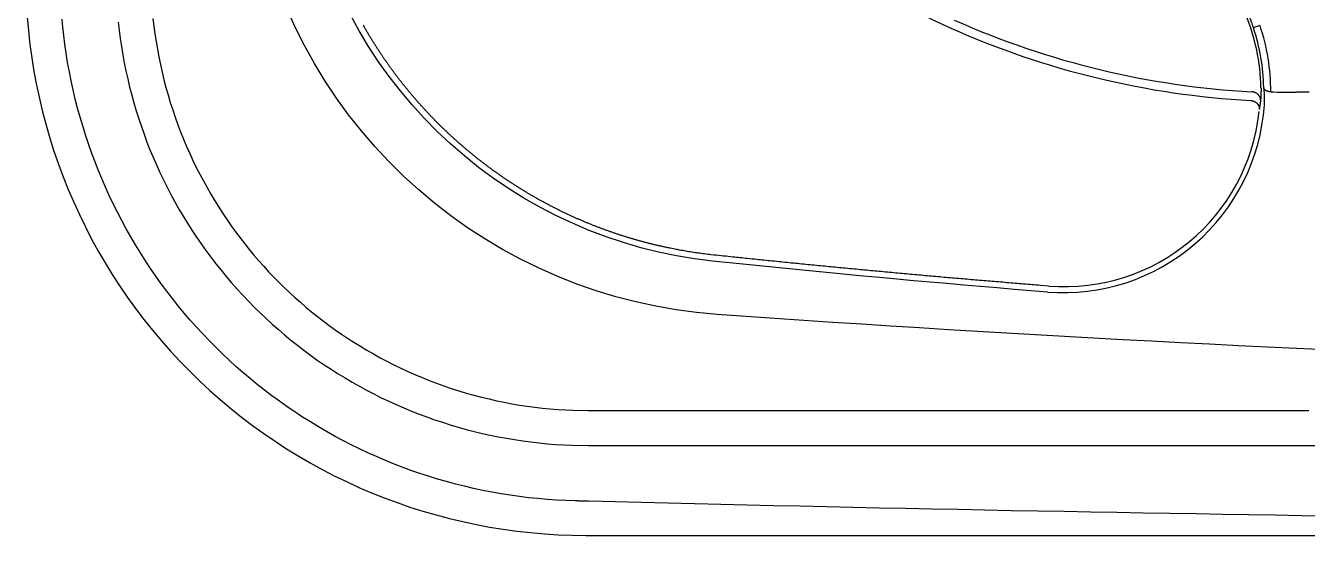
# Model space of a CAD drawing. Extents: x 403 to 503, y 484 to 637.
# Drawn here: x 403.02 to 430.47, y 500.65 to 511.57 of the extents above; entities that cross this region are included whole.
import ezdxf

# ---------------------------------------------------------------- set-up
doc = ezdxf.new("R2010")
doc.units = 0
doc.header["$MEASUREMENT"] = 0
doc.layers.add('1', color=4, linetype='Continuous')
doc.layers.add('SPA', color=2, linetype='Continuous')

# ---------------------------------------------------------------- blocks, each defined once
blk = doc.blocks.new('L548')
at = {"layer": '1', "color": 3, "linetype": 'Continuous'}
for points in [[(-1.939, -6.849), (-2.006, -6.842, -0.001709), (-2.073, -6.834, -0.00171), (-2.14, -6.825, -0.001709), (-2.207, -6.817, -0.001708), (-2.274, -6.807, -0.001707), (-2.341, -6.798, -0.001707), (-2.408, -6.788, -0.001706), (-2.475, -6.777, -0.001705), (-2.541, -6.766, -0.001705), (-2.608, -6.755, -0.001705), (-2.674, -6.743, -0.001704), (-2.741, -6.73, -0.001704), (-2.807, -6.717, -0.001704), (-2.873, -6.704, -0.001704), (-2.94, -6.69, -0.001704), (-3.006, -6.676, -0.001704), (-3.072, -6.661, -0.001704), (-3.137, -6.646, -0.001705), (-3.203, -6.631, -0.001705), (-3.269, -6.615, -0.001706), (-3.334, -6.598, -0.001706), (-3.4, -6.581, -0.001707), (-3.465, -6.564, -0.001707), (-3.53, -6.546, -0.001708), (-3.595, -6.528, -0.001709), (-3.66, -6.509, -0.00171), (-3.725, -6.49, -0.00171), (-3.79, -6.47, -0.00171), (-3.854, -6.45, -0.00171), (-3.919, -6.43, -0.00171), (-3.983, -6.409, -0.001711), (-4.047, -6.388, -0.001711), (-4.111, -6.366, -0.001712), (-4.175, -6.343, -0.001712), (-4.238, -6.321, -0.001713), (-4.302, -6.298, -0.001714), (-4.365, -6.274, -0.001715), (-4.428, -6.25, -0.001716), (-4.491, -6.226, -0.001717), (-4.554, -6.201, -0.001718), (-4.617, -6.175, -0.001719), (-4.679, -6.15, -0.00172), (-4.741, -6.123, -0.001722), (-4.804, -6.097, -0.001723), (-4.866, -6.07, -0.001725), (-4.927, -6.042, -0.001726), (-4.989, -6.014, -0.001728), (-5.05, -5.986, -0.00173), (-5.111, -5.957, -0.001732), (-5.172, -5.928, -0.001733), (-5.233, -5.899, -0.001732), (-5.294, -5.869, -0.001729), (-5.354, -5.838, -0.001727), (-5.414, -5.807, -0.001724), (-5.474, -5.776, -0.001722), (-5.534, -5.744, -0.00172), (-5.593, -5.712, -0.001718), (-5.652, -5.68, -0.001716), (-5.711, -5.647, -0.001714), (-5.77, -5.613, -0.001712), (-5.829, -5.58, -0.00171), (-5.887, -5.546, -0.001709), (-5.945, -5.511, -0.001707), (-6.003, -5.476, -0.001706), (-6.061, -5.441, -0.001705), (-6.118, -5.405, -0.001704), (-6.175, -5.369, -0.001703), (-6.232, -5.332, -0.001702), (-6.289, -5.296, -0.001701), (-6.345, -5.258, -0.0017), (-6.401, -5.221, -0.0017), (-6.457, -5.183, -0.001699), (-6.513, -5.144, -0.001699), (-6.568, -5.105, -0.001698), (-6.623, -5.066, -0.001698), (-6.678, -5.027, -0.001698), (-6.732, -4.987, -0.001698), (-6.786, -4.946, -0.001698), (-6.84, -4.906, -0.001698), (-6.894, -4.865, -0.001698), (-6.948, -4.823, -0.001698), (-7.001, -4.782, -0.001698), (-7.054, -4.739, -0.001699), (-7.106, -4.697, -0.001699), (-7.158, -4.654, -0.0017), (-7.21, -4.611, -0.001701), (-7.262, -4.567, -0.001702), (-7.313, -4.523, -0.001703), (-7.364, -4.479, -0.001704), (-7.415, -4.435, -0.001705), (-7.466, -4.39, -0.001706), (-7.516, -4.344, -0.001707), (-7.566, -4.299, -0.001709), (-7.615, -4.253, -0.001711), (-7.664, -4.206, -0.001712), (-7.713, -4.16, -0.001714), (-7.762, -4.113, -0.001716), (-7.81, -4.065, -0.001718), (-7.858, -4.018, -0.00172), (-7.906, -3.97, -0.001721), (-7.953, -3.921, -0.001721), (-8, -3.873, -0.001719), (-8.046, -3.824, -0.001718), (-8.092, -3.775, -0.001717), (-8.138, -3.725, -0.001716), (-8.184, -3.675, -0.001715), (-8.229, -3.625, -0.001715), (-8.274, -3.574, -0.001714), (-8.318, -3.523, -0.001714), (-8.363, -3.472, -0.001713), (-8.406, -3.421, -0.001713), (-8.45, -3.369, -0.001712), (-8.493, -3.317, -0.001712), (-8.536, -3.265, -0.001712), (-8.578, -3.212, -0.001712), (-8.62, -3.159, -0.001712), (-8.662, -3.106, -0.001712), (-8.703, -3.052, -0.001712), (-8.744, -2.999, -0.001713), (-8.784, -2.945, -0.001713), (-8.824, -2.89, -0.001713), (-8.864, -2.836, -0.001714), (-8.904, -2.781, -0.001715), (-8.943, -2.725, -0.001715), (-8.981, -2.67, -0.001717), (-9.02, -2.614, -0.001721), (-9.057, -2.558, -0.001723), (-9.095, -2.502, -0.001723), (-9.132, -2.446, -0.001723), (-9.169, -2.389, -0.001724), (-9.205, -2.332, -0.001725), (-9.241, -2.275, -0.001726), (-9.276, -2.217, -0.001726), (-9.312, -2.159, -0.001727), (-9.346, -2.101, -0.001729), (-9.381, -2.043, -0.001731), (-9.414, -1.985, -0.001731), (-9.448, -1.926, -0.001728)], [(9.777, -3.26), (9.777, -3.265, -0.000394), (9.777, -3.27, -0.000395), (9.778, -3.275, -0.000395), (9.778, -3.279, -0.000393), (9.778, -3.284, -0.000393), (9.778, -3.289, -0.000392), (9.778, -3.293, -0.000392), (9.778, -3.298, -0.000392), (9.778, -3.303, -0.000393), (9.778, -3.307, -0.000394), (9.778, -3.312, -0.000395), (9.778, -3.317, -0.000396), (9.778, -3.321, -0.000398), (9.778, -3.326, -0.000399), (9.778, -3.331, -0.000402), (9.778, -3.335, -0.000404), (9.778, -3.34, -0.000407), (9.778, -3.344, -0.000408), (9.777, -3.349, -0.000408), (9.777, -3.353, -0.000405), (9.777, -3.358, -0.000404), (9.777, -3.362, -0.000402), (9.777, -3.367, -0.000401), (9.777, -3.371, -0.0004), (9.777, -3.376, -0.0004), (9.777, -3.38, -0.000399), (9.777, -3.384, -0.000399), (9.777, -3.389, -0.000399), (9.776, -3.393, -0.000399), (9.776, -3.397, -0.0004), (9.776, -3.401, -0.000401), (9.776, -3.406, -0.000402), (9.776, -3.41, -0.000404), (9.776, -3.414, -0.000405), (9.776, -3.418, -0.000408), (9.775, -3.422, -0.00041), (9.775, -3.426, -0.000412), (9.775, -3.43, -0.000412), (9.775, -3.434, -0.000413), (9.775, -3.438, -0.000412), (9.775, -3.442, -0.000413), (9.774, -3.446, -0.000413), (9.774, -3.449, -0.000415), (9.774, -3.453, -0.000416), (9.774, -3.457, -0.000418), (9.774, -3.46, -0.00042), (9.773, -3.464, -0.000423), (9.773, -3.468, -0.000425), (9.773, -3.471, -0.000429), (9.773, -3.475, -0.000432), (9.772, -3.478, -0.000437), (9.772, -3.481, -0.00044), (9.772, -3.485, -0.000446), (9.772, -3.488, -0.00045), (9.772, -3.491, -0.000455), (9.771, -3.494, -0.000458), (9.771, -3.498, -0.000468), (9.771, -3.501, -0.000483), (9.771, -3.504, -0.000479), (9.77, -3.507, -0.000456), (9.77, -3.509, -0.000509), (9.77, -3.512, -0.000612), (9.77, -3.515, -0.000486), (9.769, -3.518, -0.000187), (9.769, -3.52, -0.000688), (9.769, -3.523, -0.001245), (9.768, -3.527, -0.000656), (9.768, -3.533, -0.000364)], [(9.553, -3.537), (9.556, -3.537, -0.002975), (9.558, -3.537, -0.002983), (9.561, -3.538, -0.002984), (9.564, -3.538, -0.002978), (9.566, -3.538, -0.002975), (9.569, -3.539, -0.002973), (9.571, -3.539, -0.002972), (9.574, -3.539, -0.00297), (9.577, -3.54, -0.002969), (9.579, -3.54, -0.002967), (9.582, -3.541, -0.002967), (9.584, -3.541, -0.002966), (9.587, -3.542, -0.002966), (9.59, -3.542, -0.002967), (9.592, -3.543, -0.002967), (9.595, -3.543, -0.002968), (9.597, -3.544, -0.00297), (9.6, -3.545, -0.002971), (9.602, -3.545, -0.002973), (9.605, -3.546, -0.002975), (9.607, -3.547, -0.002978), (9.61, -3.548, -0.002981), (9.612, -3.549, -0.002984), (9.615, -3.549, -0.002988), (9.617, -3.55, -0.002992), (9.62, -3.551, -0.002996), (9.622, -3.552, -0.003001), (9.625, -3.553, -0.003006), (9.627, -3.554, -0.003011), (9.629, -3.555, -0.003016), (9.632, -3.556, -0.003022), (9.634, -3.557, -0.00303), (9.636, -3.559, -0.003035), (9.639, -3.56, -0.003044), (9.641, -3.561, -0.003053), (9.643, -3.562, -0.003057), (9.646, -3.563, -0.003062), (9.648, -3.565, -0.003068), (9.65, -3.566, -0.003075), (9.652, -3.567, -0.003081), (9.655, -3.569, -0.003089), (9.657, -3.57, -0.003096), (9.659, -3.571, -0.003104), (9.661, -3.573, -0.003112), (9.663, -3.574, -0.00312), (9.665, -3.576, -0.003128), (9.667, -3.577, -0.003138), (9.67, -3.579, -0.003147), (9.672, -3.58, -0.003156), (9.674, -3.582, -0.003166), (9.676, -3.583, -0.003174), (9.678, -3.585, -0.003182), (9.68, -3.586, -0.003192), (9.681, -3.588, -0.0032), (9.683, -3.59, -0.003209), (9.685, -3.591, -0.003218), (9.687, -3.593, -0.003228), (9.689, -3.595, -0.003237), (9.691, -3.597, -0.003247), (9.693, -3.598, -0.003256), (9.694, -3.6, -0.003267), (9.696, -3.602, -0.003277), (9.698, -3.604, -0.003288), (9.699, -3.606, -0.003298), (9.701, -3.608, -0.00331), (9.703, -3.609, -0.00332), (9.704, -3.611, -0.003332), (9.706, -3.613, -0.003343), (9.707, -3.615, -0.003355), (9.709, -3.617, -0.003367), (9.71, -3.619, -0.003379), (9.712, -3.621, -0.003392), (9.713, -3.623, -0.003403), (9.714, -3.625, -0.003415), (9.716, -3.627, -0.003429), (9.717, -3.629, -0.003443), (9.718, -3.631, -0.003452), (9.72, -3.634, -0.003462), (9.721, -3.636, -0.003474), (9.722, -3.638, -0.003481), (9.723, -3.64, -0.003491), (9.724, -3.642, -0.003499), (9.725, -3.644, -0.003509), (9.727, -3.646, -0.003517), (9.728, -3.648, -0.003527), (9.729, -3.651, -0.003535), (9.73, -3.653, -0.003544), (9.73, -3.655, -0.003552), (9.731, -3.657, -0.003561), (9.732, -3.659, -0.003569), (9.733, -3.662, -0.003578), (9.734, -3.664, -0.003585), (9.735, -3.666, -0.003594), (9.735, -3.668, -0.003601), (9.736, -3.671, -0.003609), (9.737, -3.673, -0.003616), (9.737, -3.675, -0.003624), (9.738, -3.678, -0.00363), (9.739, -3.68, -0.003638), (9.739, -3.682, -0.003647), (9.74, -3.684, -0.00365), (9.74, -3.687, -0.003645), (9.74, -3.689, -0.003666), (9.741, -3.691, -0.003718), (9.741, -3.694, -0.003663), (9.742, -3.696, -0.003487), (9.742, -3.698, -0.00373), (9.742, -3.701, -0.004442), (9.742, -3.703, -0.003518), (9.742, -3.705, -0.000757), (9.743, -3.708, -0.0044), (9.743, -3.71, -0.015023), (9.743, -3.713, -0.001114), (9.743, -3.715, 0.042632), (9.743, -3.717, -0.015709), (9.743, -3.72, -0.146718), (9.74, -3.723, -0.065845), (9.736, -3.728, -0.024756)], [(9.768, -3.533), (9.768, -3.525, 0.014542), (9.767, -3.517, 0.013776), (9.766, -3.508, 0.013505), (9.765, -3.5, 0.013969), (9.763, -3.491, 0.01411), (9.761, -3.482, 0.014143), (9.758, -3.474, 0.014093), (9.754, -3.465, 0.014142), (9.75, -3.457, 0.014066), (9.745, -3.448, 0.014019), (9.74, -3.44, 0.013881), (9.734, -3.432, 0.01377), (9.728, -3.424, 0.013606), (9.721, -3.416, 0.013466), (9.714, -3.409, 0.013244), (9.707, -3.402, 0.012987), (9.699, -3.396, 0.012865), (9.69, -3.39, 0.012843), (9.682, -3.384, 0.012347), (9.673, -3.379, 0.011467), (9.664, -3.374, 0.012206), (9.654, -3.369, 0.013889), (9.644, -3.365, 0.010813), (9.635, -3.362, 0.004663), (9.627, -3.359, 0.014044), (9.616, -3.356, 0.023289), (9.599, -3.353, 0.01186), (9.578, -3.351, 0.006506)], [(9.768, -3.533), (9.767, -3.538, -0.000356), (9.767, -3.543, -0.000342), (9.766, -3.548, -0.000356), (9.766, -3.553, -0.000402), (9.765, -3.558, -0.000436), (9.765, -3.562, -0.000466), (9.764, -3.567, -0.000495), (9.763, -3.572, -0.000529), (9.763, -3.577, -0.000559), (9.762, -3.582, -0.000593), (9.762, -3.587, -0.000623), (9.761, -3.592, -0.000656), (9.76, -3.597, -0.000686), (9.76, -3.602, -0.00072), (9.759, -3.607, -0.00075), (9.758, -3.611, -0.000784), (9.758, -3.616, -0.000814), (9.757, -3.621, -0.000847), (9.756, -3.626, -0.000877), (9.755, -3.631, -0.000911), (9.755, -3.636, -0.000941), (9.754, -3.641, -0.000974), (9.753, -3.646, -0.001005), (9.752, -3.65, -0.001041), (9.751, -3.655, -0.001068), (9.751, -3.66, -0.001093), (9.75, -3.665, -0.001135), (9.749, -3.67, -0.001196), (9.748, -3.675, -0.001186), (9.747, -3.679, -0.001128), (9.746, -3.684, -0.00129), (9.745, -3.689, -0.001604), (9.744, -3.694, -0.001219), (9.743, -3.699, -0.000365), (9.742, -3.703, -0.001821), (9.741, -3.708, -0.00327), (9.739, -3.717, -0.001606), (9.736, -3.728, -0.000843)], [(5.232, -7.514), (5.053, -7.5, -0.000164), (4.873, -7.485, -0.000164), (4.694, -7.471, -0.000164), (4.515, -7.456, -0.000164), (4.335, -7.441, -0.000164), (4.156, -7.426, -0.000164), (3.976, -7.411, -0.000164), (3.797, -7.396, -0.000164), (3.617, -7.381, -0.000164), (3.438, -7.365, -0.000164), (3.259, -7.35, -0.000164), (3.079, -7.334, -0.000164), (2.9, -7.319, -0.000164), (2.72, -7.303, -0.000164), (2.541, -7.287, -0.000164), (2.362, -7.271, -0.000164), (2.182, -7.254, -0.000164), (2.003, -7.238, -0.000164), (1.824, -7.222, -0.000164), (1.644, -7.205, -0.000164), (1.465, -7.188, -0.000164), (1.286, -7.172, -0.000164), (1.107, -7.155, -0.000164), (0.927, -7.138, -0.000164), (0.748, -7.12, -0.000164), (0.569, -7.103, -0.000163), (0.39, -7.086, -0.000164), (0.211, -7.068, -0.000168), (0.031, -7.051, -0.000163), (-0.148, -7.033, -0.000152), (-0.326, -7.015, -0.000168), (-0.506, -6.997, -0.0002), (-0.691, -6.978, -0.000152), (-0.865, -6.961, -0.000052), (-1.021, -6.945, -0.000214), (-1.223, -6.924, -0.000369), (-1.533, -6.892, -0.00018), (-1.939, -6.849, -0.000096)]]:
    blk.add_lwpolyline(points, format="xyb", dxfattribs=at)
for centre, radius, start, end in [((11.908, 17.693), 21.547, 208.7255, 245.9669), ((10.552, 14.652), 18.029, 245.9669, 266.9015), ((5.565, -3.331), 4.213, 0.9665, 23.0833), ((10.552, 14.652), 18.217, 245.9669, 266.856), ((5.565, -3.331), 4.196, 265.4567, 353.9427)]:
    blk.add_arc(centre, radius, start, end, dxfattribs=at)
blk = doc.blocks.new('2010GRANDEE')
at = {"layer": 'SPA', "color": 3, "linetype": 'Continuous'}
for p, q in [((26.436, 10.922), (26.294, 10.874)), ((12.058, 1.926), (43.198, 1.926))]:
    blk.add_line(p, q, dxfattribs=at)
at = {"layer": 'SPA', "color": 4}
blk.add_lwpolyline([(12, 0), (88.112, 0, 0.414214), (100.112, 12), (100.112, 79.111, 0.414214), (88.112, 91.111), (12, 91.111, 0.414214), (0, 79.111), (0, 12, 0.414214)], format="xyb", close=True, dxfattribs=at)
at = {"layer": 'SPA', "color": 3, "linetype": 'Continuous'}
for points in [[(14.712, 5.878), (14.324, 5.927), (13.939, 5.991), (13.557, 6.07), (13.178, 6.164), (12.803, 6.273), (12.433, 6.396), (12.069, 6.534), (11.709, 6.686), (11.356, 6.852), (11.01, 7.032), (10.671, 7.225), (10.339, 7.432), (10.016, 7.652), (9.701, 7.885), (9.396, 8.129), (9.1, 8.386), (8.815, 8.654), (8.54, 8.932), (8.277, 9.222), (8.025, 9.522), (7.786, 9.831), (7.558, 10.149), (7.344, 10.476), (7.143, 10.811), (6.955, 11.154)], [(12.06, 0.731), (12.057, 0.731), (12.054, 0.731), (12.051, 0.731), (12.048, 0.731), (12.045, 0.731), (12.042, 0.731), (12.039, 0.731), (12.036, 0.731), (12.033, 0.731), (12.03, 0.731), (12.027, 0.731), (12.024, 0.732), (12.021, 0.732), (12.017, 0.732), (12.014, 0.732), (12.011, 0.732), (12.008, 0.732), (12.005, 0.732), (12.002, 0.732), (11.999, 0.732), (11.996, 0.732), (11.993, 0.732), (11.99, 0.732), (11.987, 0.733), (11.984, 0.733), (11.981, 0.733), (11.977, 0.733), (11.974, 0.733), (11.971, 0.733), (11.968, 0.733), (11.965, 0.733), (11.962, 0.733), (11.959, 0.733), (11.956, 0.733), (11.953, 0.733), (11.95, 0.733), (11.947, 0.734), (11.944, 0.734), (11.941, 0.734), (11.938, 0.734), (11.934, 0.734), (11.931, 0.734), (11.928, 0.734), (11.925, 0.734), (11.922, 0.734), (11.919, 0.734), (11.916, 0.734), (11.913, 0.734), (11.91, 0.734), (11.907, 0.735), (11.904, 0.735), (11.901, 0.735), (11.898, 0.735), (11.894, 0.735), (11.891, 0.735), (11.888, 0.735), (11.885, 0.735), (11.882, 0.735), (11.879, 0.735), (11.876, 0.735), (11.873, 0.735), (11.87, 0.735), (11.867, 0.736), (11.864, 0.736), (11.861, 0.736), (11.858, 0.736), (11.855, 0.736), (11.851, 0.736), (11.848, 0.736), (11.845, 0.736), (11.842, 0.736), (11.839, 0.736), (11.836, 0.736), (11.833, 0.736), (11.83, 0.736), (11.827, 0.737), (11.824, 0.737), (11.821, 0.737), (11.818, 0.737), (11.815, 0.737), (11.811, 0.737), (11.808, 0.737), (11.805, 0.737), (11.802, 0.737), (11.799, 0.737), (11.796, 0.737), (11.793, 0.737), (11.79, 0.737), (11.787, 0.738), (11.784, 0.738), (11.781, 0.738), (11.778, 0.738), (11.775, 0.738), (11.771, 0.738), (11.768, 0.738), (11.569, 0.745), (11.37, 0.755), (11.171, 0.769), (10.972, 0.787), (10.773, 0.807), (10.575, 0.832), (10.378, 0.86), (10.181, 0.891), (9.984, 0.926), (9.789, 0.964), (9.593, 1.006), (9.399, 1.051), (9.206, 1.099), (9.013, 1.151), (8.821, 1.207), (8.631, 1.265), (8.441, 1.327), (8.252, 1.393), (8.065, 1.461), (7.879, 1.533), (7.694, 1.609), (7.511, 1.687), (7.329, 1.769), (7.148, 1.854), (6.969, 1.942), (6.792, 2.033), (6.616, 2.127), (6.442, 2.225), (6.27, 2.325), (6.099, 2.429), (5.93, 2.535), (5.764, 2.645), (5.599, 2.757), (5.436, 2.872), (5.275, 2.99), (5.117, 3.111), (4.96, 3.235), (4.806, 3.361), (4.654, 3.49), (4.505, 3.621), (4.357, 3.756), (4.213, 3.892), (4.07, 4.031), (3.93, 4.173), (3.793, 4.317), (3.658, 4.464), (3.526, 4.613), (3.396, 4.764), (3.269, 4.918), (3.145, 5.074), (3.023, 5.232), (2.904, 5.392), (2.788, 5.555), (2.675, 5.719), (2.565, 5.885), (2.457, 6.054), (2.353, 6.224), (2.252, 6.396), (2.153, 6.569), (2.058, 6.745), (1.966, 6.922), (1.877, 7.101), (1.791, 7.281), (1.709, 7.463), (1.629, 7.646), (1.553, 7.83), (1.48, 8.016), (1.411, 8.203), (1.345, 8.392), (1.282, 8.581), (1.222, 8.772), (1.166, 8.963), (1.113, 9.156), (1.063, 9.349), (1.017, 9.544), (0.975, 9.739), (0.936, 9.935), (0.9, 10.131), (0.868, 10.328), (0.839, 10.525), (0.815, 10.713), (0.795, 10.891), (0.779, 11.057)], [(1.982, 10.997), (2.002, 10.821), (2.025, 10.646), (2.051, 10.471), (2.08, 10.297), (2.112, 10.123), (2.148, 9.95), (2.186, 9.778), (2.227, 9.606), (2.271, 9.435), (2.318, 9.265), (2.368, 9.096), (2.422, 8.927), (2.478, 8.76), (2.537, 8.593), (2.598, 8.428), (2.663, 8.263), (2.731, 8.1), (2.801, 7.937), (2.875, 7.776), (2.951, 7.616), (3.03, 7.458), (3.112, 7.301), (3.196, 7.145), (3.283, 6.991), (3.373, 6.839), (3.466, 6.688), (3.561, 6.539), (3.658, 6.391), (3.758, 6.246), (3.861, 6.102), (3.966, 5.959), (4.074, 5.819), (4.185, 5.68), (4.297, 5.543), (4.412, 5.409), (4.53, 5.276), (4.649, 5.146), (4.771, 5.018), (4.895, 4.892), (5.021, 4.768), (5.149, 4.646), (5.279, 4.527), (5.412, 4.41), (5.546, 4.295), (5.682, 4.183), (5.821, 4.073), (5.961, 3.965), (6.103, 3.86), (6.247, 3.757), (6.393, 3.657), (6.541, 3.559), (6.69, 3.464), (6.841, 3.372), (6.993, 3.282), (7.147, 3.195), (7.302, 3.111), (7.459, 3.029), (7.617, 2.95), (7.776, 2.875), (7.937, 2.801), (8.098, 2.731), (8.261, 2.663), (8.426, 2.599), (8.591, 2.537), (8.757, 2.478), (8.925, 2.422), (9.093, 2.369), (9.263, 2.319), (9.433, 2.271), (9.605, 2.227), (9.777, 2.186), (9.95, 2.147), (10.123, 2.112), (10.297, 2.08), (10.471, 2.051), (10.646, 2.024), (10.821, 2.001), (10.997, 1.981), (11.173, 1.964), (11.35, 1.95), (11.526, 1.94), (11.703, 1.932), (12.057, 1.926)], [(2.727, 11.072), (2.747, 10.908), (2.769, 10.743), (2.793, 10.579), (2.821, 10.415), (2.852, 10.25), (2.886, 10.087), (2.922, 9.923), (2.962, 9.76), (3.004, 9.598), (3.049, 9.436), (3.098, 9.276), (3.149, 9.116), (3.202, 8.957), (3.259, 8.799), (3.319, 8.643), (3.381, 8.488), (3.446, 8.335), (3.513, 8.183), (3.583, 8.033), (3.655, 7.884), (3.73, 7.738), (3.807, 7.593), (3.886, 7.45), (3.967, 7.308), (4.051, 7.169), (4.137, 7.032), (4.224, 6.896), (4.314, 6.762), (4.405, 6.631), (4.498, 6.501), (4.594, 6.374), (4.691, 6.248), (4.79, 6.124), (4.89, 6.003), (4.993, 5.883), (5.098, 5.765), (5.204, 5.649), (5.313, 5.535), (5.423, 5.423), (5.536, 5.312), (5.65, 5.204), (5.766, 5.098), (5.884, 4.993), (6.004, 4.89), (6.125, 4.789), (6.249, 4.69), (6.375, 4.593), (6.502, 4.498), (6.632, 4.404), (6.763, 4.313), (6.896, 4.223), (7.032, 4.136), (7.169, 4.051), (7.308, 3.967), (7.45, 3.886), (7.593, 3.806), (7.738, 3.729), (7.885, 3.655), (8.034, 3.582), (8.184, 3.512), (8.336, 3.445), (8.489, 3.38), (8.644, 3.318), (8.8, 3.259), (8.958, 3.202), (9.117, 3.148), (9.276, 3.097), (9.437, 3.049), (9.598, 3.003), (9.761, 2.961), (9.924, 2.922), (10.087, 2.885), (10.251, 2.851), (10.415, 2.821), (10.58, 2.793), (10.744, 2.768), (10.908, 2.746), (11.073, 2.727), (11.237, 2.711), (11.401, 2.697), (11.565, 2.687), (11.729, 2.68), (12.056, 2.676)], [(26.185, 11.164), (26.191, 11.15), (26.197, 11.136), (26.203, 11.121), (26.209, 11.107), (26.214, 11.093), (26.22, 11.078), (26.226, 11.064), (26.231, 11.049), (26.237, 11.035), (26.242, 11.02), (26.248, 11.006), (26.253, 10.991), (26.258, 10.977), (26.264, 10.962), (26.269, 10.947), (26.274, 10.933), (26.279, 10.918), (26.284, 10.903), (26.294, 10.874)], [(26.516, 9.591), (26.517, 9.573), (26.519, 9.554), (26.52, 9.535), (26.521, 9.517), (26.522, 9.498), (26.523, 9.479), (26.524, 9.461), (26.525, 9.442), (26.526, 9.423), (26.527, 9.405), (26.527, 9.386), (26.528, 9.367), (26.528, 9.349), (26.529, 9.33), (26.529, 9.311), (26.529, 9.293), (26.529, 9.274), (26.529, 9.255), (26.529, 9.218)], [(26.667, 9.502), (26.661, 9.503), (26.655, 9.503), (26.65, 9.503), (26.644, 9.504), (26.639, 9.505), (26.634, 9.506), (26.628, 9.507), (26.623, 9.508), (26.618, 9.509), (26.613, 9.51), (26.608, 9.511), (26.603, 9.513), (26.598, 9.514), (26.594, 9.516), (26.589, 9.518), (26.585, 9.519), (26.58, 9.521), (26.576, 9.523), (26.572, 9.525), (26.568, 9.527), (26.564, 9.529), (26.561, 9.531), (26.557, 9.534), (26.554, 9.536), (26.55, 9.538), (26.547, 9.541), (26.544, 9.543), (26.541, 9.546), (26.539, 9.548), (26.536, 9.551), (26.534, 9.553), (26.532, 9.556), (26.529, 9.558), (26.527, 9.561), (26.526, 9.564), (26.524, 9.566), (26.523, 9.569), (26.521, 9.572), (26.52, 9.575), (26.519, 9.577), (26.518, 9.58), (26.517, 9.583), (26.517, 9.586), (26.516, 9.591)], [(27.49, 9.493), (27.215, 9.494)], [(21.887, 5.213), (21.527, 5.242), (21.168, 5.271), (20.809, 5.301), (20.45, 5.331), (20.091, 5.362), (19.732, 5.393), (19.373, 5.424), (19.014, 5.456), (18.655, 5.489), (18.296, 5.522), (17.938, 5.556), (17.579, 5.59), (17.22, 5.624), (16.862, 5.659), (16.503, 5.694), (16.145, 5.73), (15.787, 5.766), (15.428, 5.803), (14.712, 5.878)], [(12.056, 2.676), (13.085, 2.676), (14.113, 2.676), (15.142, 2.676), (16.17, 2.676), (17.199, 2.676), (18.227, 2.676), (19.256, 2.676), (20.284, 2.676), (21.313, 2.676), (22.341, 2.676), (23.37, 2.676), (24.398, 2.676), (25.427, 2.676), (26.455, 2.676), (27.484, 2.676)], [(27.896, 0.413), (27.331, 0.422), (26.765, 0.431), (26.199, 0.439), (25.634, 0.448), (25.068, 0.458), (24.503, 0.467), (23.937, 0.477), (23.371, 0.487), (22.806, 0.497), (22.24, 0.508), (21.675, 0.518), (21.109, 0.529), (20.544, 0.54), (19.978, 0.551), (19.412, 0.563), (18.847, 0.574), (18.281, 0.586), (17.716, 0.598), (17.15, 0.61), (16.585, 0.623), (16.019, 0.636), (15.454, 0.649), (14.888, 0.662), (14.323, 0.675), (13.757, 0.689), (13.191, 0.702), (12.06, 0.731)]]:
    blk.add_lwpolyline(points, dxfattribs=at)
at = {"layer": 'SPA', "color": 2, "linetype": 'Continuous'}
for points in [[(14.807, 4.735), (14.368, 4.775), (13.931, 4.834), (13.498, 4.909), (13.068, 5.003), (12.643, 5.113), (12.222, 5.24), (11.807, 5.385), (11.398, 5.545), (10.995, 5.722), (10.6, 5.916), (10.213, 6.125), (9.834, 6.35), (9.465, 6.591), (9.106, 6.846), (8.756, 7.116), (8.419, 7.4), (8.092, 7.698), (7.779, 8.008), (7.478, 8.331), (7.191, 8.666), (6.918, 9.012), (6.658, 9.369), (6.414, 9.735), (6.184, 10.111), (5.97, 10.496), (5.772, 10.889), (5.591, 11.289)], [(27.215, 4.004), (26.594, 4.033), (25.973, 4.063), (25.352, 4.094), (24.732, 4.125), (24.111, 4.158), (23.49, 4.191), (22.869, 4.224), (22.248, 4.259), (21.628, 4.294), (21.007, 4.331), (20.387, 4.368), (19.766, 4.405), (19.146, 4.444), (18.526, 4.483), (17.906, 4.523), (17.286, 4.564), (16.666, 4.605), (16.046, 4.648), (14.807, 4.735)], [(35.223, 3.698), (34.823, 3.711), (34.423, 3.723), (34.022, 3.736), (33.622, 3.749), (33.222, 3.763), (32.821, 3.776), (32.421, 3.791), (32.021, 3.805), (31.62, 3.82), (31.22, 3.835), (30.819, 3.85), (30.419, 3.866), (30.019, 3.882), (29.618, 3.899), (29.218, 3.915), (28.817, 3.933), (28.417, 3.95), (28.016, 3.968), (27.215, 4.004)]]:
    blk.add_lwpolyline(points, dxfattribs=at)
at = {"layer": 'SPA', "color": 3, "linetype": 'Continuous'}
for centre, radius, start, end in [((22.228, 9.511), 4.289, 1.0783, 18.5387), ((22.228, 9.511), 4.439, 359.8946, 18.5387), ((27.215, 27.494), 18, 268.253, 270), ((22.228, 9.511), 4.311, 265.4567, 356.1119)]:
    blk.add_arc(centre, radius, start, end, dxfattribs=at)
at = {"layer": 'SPA'}
blk.add_blockref('L548', (16.68, 12.855), dxfattribs=at)

msp = doc.modelspace()

# ---------------------------------------------------------------- block references
at = {"layer": '1'}
msp.add_blockref('2010GRANDEE', (403.021, 500.653), dxfattribs=at)

doc.saveas('drawing.dxf')
